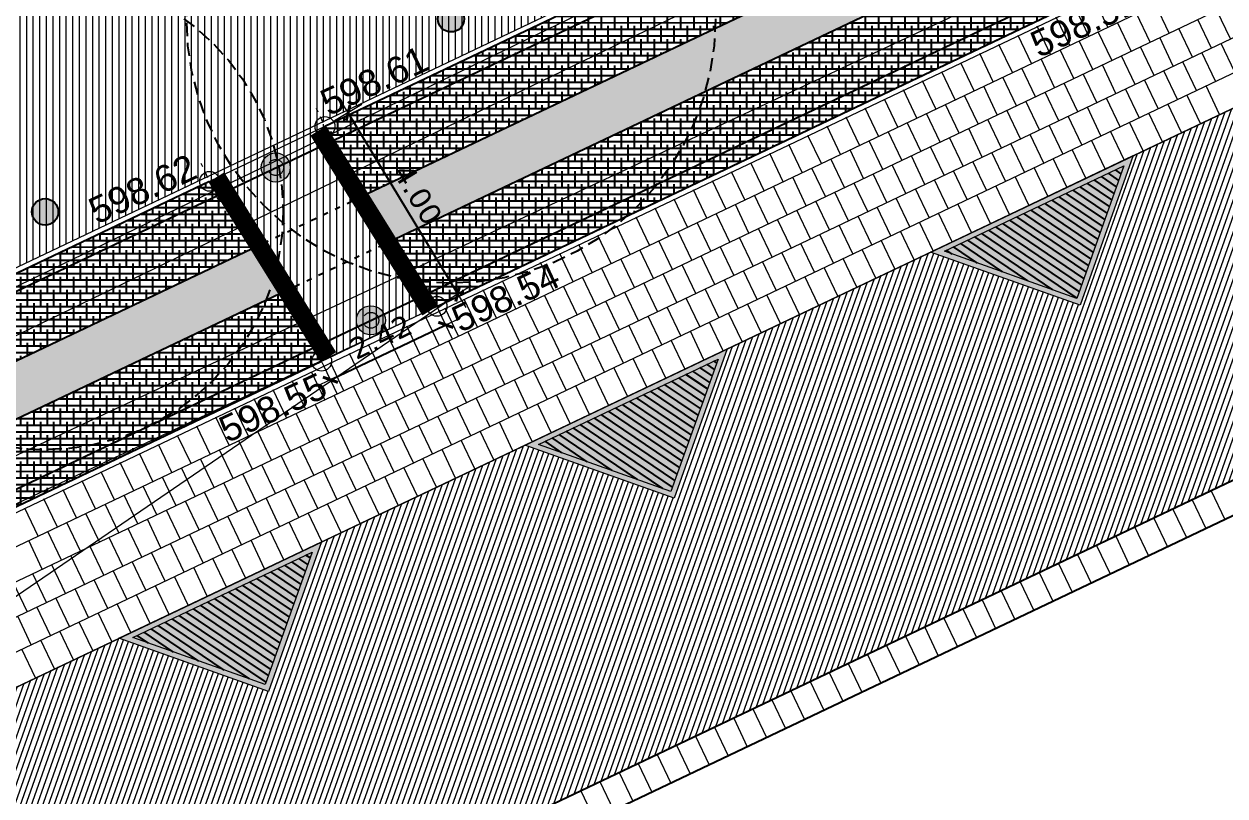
# Model space of a CAD drawing. Header units: metres. Extents: x 678805 to 1359287, y 2747329 to 5497370.
# Drawn here: x 679724.37 to 679747.08, y 2748556.07 to 2748570.67 of the extents above; entities that cross this region are included whole.
import ezdxf
from ezdxf.enums import TextEntityAlignment as Align

# ---------------------------------------------------------------- set-up
doc = ezdxf.new("R2010")
doc.units = ezdxf.units.M
for name, pattern in [('XREF_MON_BUILDINGS$0$DASHEDX2', [1.5, 1, -0.5]), ('XREF_MON_GENERAL_LAYOUT$0$ACAD_ISO07W100', [3, 0, -3]), ('XREF_MON_HSC_FURNITURE$0$DASHED2', [0.375, 0.25, -0.125]), ('XREF_MON_SFT_TREES$0$HIDDEN', [0.375, 0.25, -0.125])]:
    doc.linetypes.add(name, pattern=pattern)
for name, color, linetype in [('00_XREF_MON_HSC_PAVEMENT', 7, 'Continuous'), ('00_XREF_TWQ_BUILDINGS', 7, 'Continuous'), ('00_XREF_TWQ_SFT_TREES', 7, 'Continuous'), ('XREF_MON_BUILDINGS$0$COTAUX', 7, 'Continuous'), ('XREF_MON_GENERAL_LAYOUT$0$02-L-Edge Line', 4, 'Continuous'), ('XREF_MON_GENERAL_LAYOUT$0$02-L-Edge Line Step -10cm', 6, 'Continuous'), ('XREF_MON_GENERAL_LAYOUT$0$02-L-Plan Change', 8, 'Continuous'), ('XREF_MON_HSC_PAVEMENT$0$03-TR-Tree Pit_Green', 74, 'Continuous'), ('XREF_MON_SFT_TREES$0$SL_TREE_CANOPY', 251, 'XREF_MON_SFT_TREES$0$HIDDEN'), ('XREF_MON_SFT_TREES$0$SL_TREE_TRUNK', 251, 'Continuous')]:
    doc.layers.add(name, color=color, linetype=linetype)
for name, color, linetype, true_color in [('02-L-Waterfeatures 01', 7, 'Continuous', 0x4da6ff), ('XREF_MON_HSC_PAVEMENT$0$03-TR-Pavement_00_Dry Swale', 7, 'Continuous', 0x6e5d3a), ('XREF_MON_HSC_PAVEMENT$0$03-TR-Tree Pit_White', 7, 'Continuous', 0xfcfcfc), ('XREF_MON_SFT_TREES$0$SL_TREE_ALBIZIA_LEBBECK', 7, 'Continuous', 0xa3a300), ('XREF_MON_SFT_TREES$0$SL_TREE_CERCIDIUM_FLORIDUM', 7, 'Continuous', 0xe0e000)]:
    doc.layers.add(name, color=color, linetype=linetype, true_color=true_color)
for name, color, linetype, lineweight in [('XREF_MON_BUILDINGS$0$02-L-02 Retaining walls', 4, 'Continuous', 5), ('XREF_MON_BUILDINGS$0$02-L-02 Retaining walls_levels', 21, 'Continuous', 5), ('XREF_MON_GENERAL_LAYOUT$0$02-L-Level Curves 0.25-0.75m', 33, 'Continuous', 5), ('XREF_MON_GENERAL_LAYOUT$0$02-L-Level Curves 0.50m', 33, 'Continuous', 5), ('XREF_MON_GENERAL_LAYOUT$0$02-L-Material Change', 251, 'Continuous', 5), ('XREF_MON_GENERAL_LAYOUT$0$04-BK-Tree Pit', 6, 'Continuous', 5), ('XREF_MON_HSC_FURNITURE$0$02-L-Furnitures  type 1', 8, 'Continuous', 13), ('XREF_MON_HSC_PAVEMENT$0$02-L-B-Flat Bar', 251, 'Continuous', 5), ('XREF_MON_HSC_PAVEMENT$0$04-BK-Tree Pit', 6, 'Continuous', 5)]:
    doc.layers.add(name, color=color, linetype=linetype, lineweight=lineweight)
doc.layers.add('XREF_MON_HSC_FURNITURE$0$00-AUX', color=2, linetype='Continuous', plot=False)
for name, color, linetype, lineweight, true_color in [('XREF_MON_HSC_PAVEMENT$0$02-L-Joints-Paviment_07_Precast Concrete Blocks 60X40', 7, 'Continuous', 5, 0x999999), ('XREF_MON_HSC_PAVEMENT$0$03-TR-Pavement_02_Sealed Gravel', 7, 'Continuous', 5, 0x38321e), ('XREF_MON_HSC_PAVEMENT$0$03-TR-Pavement_07_Precast Concrete Blocks 20X10', 7, 'Continuous', 5, 0x999999), ('XREF_MON_HSC_PAVEMENT$0$03-TR-Pavement_07_Precast Concrete Blocks 60X40', 7, 'Continuous', 5, 0x999999)]:
    doc.layers.add(name, color=color, linetype=linetype, lineweight=lineweight, true_color=true_color)
doc.layers.get('XREF_MON_SFT_TREES$0$SL_TREE_ALBIZIA_LEBBECK').off()
doc.layers.get('XREF_MON_SFT_TREES$0$SL_TREE_CERCIDIUM_FLORIDUM').off()
doc.styles.add('XREF_MON_BUILDINGS$0$E200', font='verdana.ttf', dxfattribs={"height": 0.4})
doc.styles.add('XREF_MON_BUILDINGS$0$Standard', font='arial.ttf')
doc.styles.add('XREF_MON_GENERAL_LAYOUT$0$Standard', font='arial.ttf')
doc.dimstyles.new('XREF_MON_BUILDINGS$0$E200', dxfattribs={"dimscale": 0.03, "dimtxt": 12, "dimasz": 1, "dimexe": 0.1, "dimexo": 1, "dimgap": 4, "dimtad": 1, "dimzin": 0, "dimdsep": 46, "dimtxsty": 'XREF_MON_BUILDINGS$0$E200', "dimblk1": 'XREF_MON_BUILDINGS$0$LINCOT200', "dimblk2": 'XREF_MON_BUILDINGS$0$LINCOT200', "dimsah": 1, "dimcen": 0.1, "dimdle": 0.1, "dimse1": 1, "dimse2": 1, "dimclrt": 256, "dimadec": 0, "dimazin": 0, "dimtfac": 0.015385, "dimtofl": 0, "dimtmove": 0, "dimatfit": 3, "dimldrblk": 'XREF_MON_BUILDINGS$0$LINCOT200', "dimfxl": 1, "dimtolj": 1, "dimtzin": 0, "dimarcsym": 0})
pattern_1 = [(90, (652974.11672, 2717198.73223), (-0.1247775, 0), [])]

# ---------------------------------------------------------------- blocks, each defined once
blk = doc.blocks.new('XREF_MON_BUILDINGS$0$LINCOT200')
for p, q in [((0, -10), (0, 10)), ((0, 0), (10, 0))]:
    blk.add_line(p, q)
at = {"const_width": 1.88}
blk.add_lwpolyline([(3.54, -3.54), (-3.54, 3.54)], dxfattribs=at)
at = {"layer": 'XREF_MON_BUILDINGS$0$COTAUX'}
blk.add_line((0, 0), (-1.25, 0), dxfattribs=at)
blk = doc.blocks.new('*D240')
at = {"layer": 'DEFPOINTS', "color": 0, "transparency": 16777216}
for p in [(679732.175, 2748565.33), (679732.341, 2748564.98), (679729.994, 2748564.292)]:
    blk.add_point(p, dxfattribs=at)
at = {"layer": 'XREF_MON_BUILDINGS$0$02-L-02 Retaining walls_levels', "color": 0, "lineweight": -2, "transparency": 16777216}
blk.add_line((679730.187, 2748563.955), (679732.314, 2748564.967), dxfattribs=at)
at = {"layer": 'XREF_MON_BUILDINGS$0$02-L-02 Retaining walls_levels', "color": 0, "lineweight": -2, "transparency": 16777216, "xscale": 0.03, "yscale": 0.03, "zscale": 0.03}
for p, rotation in [((679732.341, 2748564.98), 25.44820795466685), ((679730.16, 2748563.942), 205.4482079546669)]:
    blk.add_blockref('XREF_MON_BUILDINGS$0$LINCOT200', p, dxfattribs=dict(at, rotation=rotation))
at = {"layer": 'XREF_MON_BUILDINGS$0$02-L-02 Retaining walls_levels', "transparency": 16777216, "insert": (679731.111, 2748564.754), "char_height": 0.4, "attachment_point": 5, "rotation": 25.4482, "style": 'XREF_MON_BUILDINGS$0$E200'}
blk.add_mtext('\\A1;2.42', dxfattribs=at)
blk = doc.blocks.new('*D243')
at = {"layer": 'DEFPOINTS', "color": 0, "transparency": 16777216}
for p in [(679730.104, 2748568.754), (679732.566, 2748565.567), (679732.175, 2748565.33)]:
    blk.add_point(p, dxfattribs=at)
at = {"layer": 'XREF_MON_BUILDINGS$0$02-L-02 Retaining walls_levels', "color": 0, "lineweight": -2, "transparency": 16777216}
blk.add_line((679730.511, 2748568.965), (679732.551, 2748565.592), dxfattribs=at)
at = {"layer": 'XREF_MON_BUILDINGS$0$02-L-02 Retaining walls_levels', "color": 0, "lineweight": -2, "transparency": 16777216, "xscale": 0.03, "yscale": 0.03, "zscale": 0.03}
for p, rotation in [((679730.495, 2748568.991), 121.1688255741534), ((679732.566, 2748565.567), 301.1688255741533)]:
    blk.add_blockref('XREF_MON_BUILDINGS$0$LINCOT200', p, dxfattribs=dict(at, rotation=rotation))
at = {"layer": 'XREF_MON_BUILDINGS$0$02-L-02 Retaining walls_levels', "transparency": 16777216, "insert": (679731.812, 2748567.448), "char_height": 0.4, "attachment_point": 5, "rotation": 301.1688, "style": 'XREF_MON_BUILDINGS$0$E200'}
blk.add_mtext('\\A1;4.00', dxfattribs=at)
blk = doc.blocks.new('*U252')
at = {"linetype": 'XREF_MON_BUILDINGS$0$DASHEDX2', "ltscale": 0.5}
for points in [[(0, -1.5), (0, 1.5)], [(1.5, 0), (-1.5, 0)]]:
    blk.add_lwpolyline(points, dxfattribs=at)
blk.add_circle((0, 0), 0.75)
at = {"ltscale": 0.3, "style": 'XREF_MON_BUILDINGS$0$Standard'}
blk.add_attdef('COTES', text='', height=2, dxfattribs=at).set_placement((-4.825, -1.608), align=Align.MIDDLE)
blk = doc.blocks.new('*U253')
at = {"linetype": 'XREF_MON_BUILDINGS$0$DASHEDX2', "ltscale": 0.5}
for points in [[(0, -1.5), (0, 1.5)], [(1.5, 0), (-1.5, 0)]]:
    blk.add_lwpolyline(points, dxfattribs=at)
blk.add_circle((0, 0), 0.75)
at = {"ltscale": 0.3, "style": 'XREF_MON_BUILDINGS$0$Standard'}
blk.add_attdef('COTES', text='', height=2, dxfattribs=at).set_placement((4.998, -1.564), align=Align.MIDDLE)
blk = doc.blocks.new('*U254')
at = {"linetype": 'XREF_MON_BUILDINGS$0$DASHEDX2', "ltscale": 0.5}
for points in [[(0, -1.5), (0, 1.5)], [(1.5, 0), (-1.5, 0)]]:
    blk.add_lwpolyline(points, dxfattribs=at)
blk.add_circle((0, 0), 0.75)
at = {"ltscale": 0.3, "style": 'XREF_MON_BUILDINGS$0$Standard'}
blk.add_attdef('COTES', text='', height=2, dxfattribs=at).set_placement((-4.881, -1.683), align=Align.MIDDLE)
blk = doc.blocks.new('*U258')
at = {"linetype": 'XREF_MON_BUILDINGS$0$DASHEDX2', "ltscale": 0.5}
for points in [[(0, -1.5), (0, 1.5)], [(1.5, 0), (-1.5, 0)]]:
    blk.add_lwpolyline(points, dxfattribs=at)
blk.add_circle((0, 0), 0.75)
at = {"ltscale": 0.3, "style": 'XREF_MON_BUILDINGS$0$Standard'}
blk.add_attdef('COTES', text='', height=2, dxfattribs=at).set_placement((-4.844, 1.628), align=Align.MIDDLE)
blk = doc.blocks.new('*U197')
at = {"linetype": 'XREF_MON_BUILDINGS$0$DASHEDX2', "ltscale": 0.5}
for points in [[(0, -1.5), (0, 1.5)], [(1.5, 0), (-1.5, 0)]]:
    blk.add_lwpolyline(points, dxfattribs=at)
blk.add_circle((0, 0), 0.75)
at = {"ltscale": 0.3, "style": 'XREF_MON_BUILDINGS$0$Standard'}
blk.add_attdef('COTES', text='', height=2, dxfattribs=at).set_placement((4.838, 1.57), align=Align.MIDDLE)
blk = doc.blocks.new('XREF_MON_SFT_TREES$0$Albizia_lebbeck')
h = blk.add_hatch()
h.set_pattern_fill('ANSI31', color=256, scale=0.1)
edge = h.paths.add_edge_path()
edge.add_arc((0, 0), 5, -25.4481, 334.5519)
at = {"layer": 'XREF_MON_SFT_TREES$0$SL_TREE_TRUNK'}
h = blk.add_hatch(color=256, dxfattribs=at)
h.dxf.hatch_style = 1
edge = h.paths.add_edge_path()
edge.add_arc((0, 0), 0.25, 0, 360)
at = {"layer": 'XREF_MON_SFT_TREES$0$SL_TREE_CANOPY', "linetype": 'XREF_MON_SFT_TREES$0$HIDDEN'}
blk.add_circle((0, 0), 5, dxfattribs=at)
at = {"layer": 'XREF_MON_SFT_TREES$0$SL_TREE_TRUNK'}
blk.add_circle((0, 0), 0.25, dxfattribs=at)
blk = doc.blocks.new('XREF_MON_SFT_TREES$0$cercidium_floridum')
h = blk.add_hatch()
h.set_pattern_fill('ANSI31', color=256, scale=0.1)
edge = h.paths.add_edge_path()
edge.add_arc((0, 0), 4.5, -25.4481, 334.5519)
at = {"layer": 'XREF_MON_SFT_TREES$0$SL_TREE_TRUNK'}
h = blk.add_hatch(color=256, dxfattribs=at)
h.dxf.hatch_style = 1
edge = h.paths.add_edge_path()
edge.add_arc((0, 0), 0.25, 0, 360)
at = {"layer": 'XREF_MON_SFT_TREES$0$SL_TREE_CANOPY', "linetype": 'XREF_MON_SFT_TREES$0$HIDDEN'}
blk.add_circle((0, 0), 4.5, dxfattribs=at)
at = {"layer": 'XREF_MON_SFT_TREES$0$SL_TREE_TRUNK'}
blk.add_circle((0, 0), 0.25, dxfattribs=at)
blk = doc.blocks.new('XREF_MON_SFT_TREES')
at = {"layer": 'XREF_MON_SFT_TREES$0$SL_TREE_ALBIZIA_LEBBECK', "rotation": 25.44812939262281}
blk.add_blockref('XREF_MON_SFT_TREES$0$Albizia_lebbeck', (679732.44, 2748570.769), dxfattribs=at)
at = {"layer": 'XREF_MON_SFT_TREES$0$SL_TREE_CERCIDIUM_FLORIDUM', "rotation": 25.44812939262281}
blk.add_blockref('XREF_MON_SFT_TREES$0$cercidium_floridum', (679724.764, 2748567.117), dxfattribs=at)
blk = doc.blocks.new('XREF_MON_HSC_PAVEMENT$0$Alcorque Parking 8m2')
at = {"layer": 'XREF_MON_HSC_PAVEMENT$0$03-TR-Tree Pit_Green', "ltscale": 0.3}
h = blk.add_hatch(dxfattribs=at)
h.set_pattern_fill('ANSI31', color=256, scale=0.04, angle=40)
h.set_pattern_definition([(85, (-679726.04474, -2748720.75428), (-0.1265167266577, 0.011068779329), [])])
h.paths.add_polyline_path([(-1.079, -0.384), (2.316, 1.231), (-0.189, 2.121)])
at = {"layer": 'XREF_MON_HSC_PAVEMENT$0$03-TR-Tree Pit_White'}
h = blk.add_hatch(color=256, dxfattribs=at)
h.dxf.hatch_style = 1
h.paths.add_polyline_path([(-1.254, -0.578), (2.577, 1.245), (-0.25, 2.249)])
blk = doc.blocks.new('*U459')
at = {"layer": 'XREF_MON_HSC_PAVEMENT$0$02-L-Joints-Paviment_07_Precast Concrete Blocks 60X40'}
blk.add_line((0, -0.6), (0, 0), dxfattribs=at)
blk = doc.blocks.new('*U460')
at = {"layer": 'XREF_MON_HSC_PAVEMENT$0$02-L-Joints-Paviment_07_Precast Concrete Blocks 60X40', "color": 0, "linetype": 'ByBlock', "lineweight": -2, "transparency": 16777216, "rotation": 205.44819555251}
for p in [(679747.073, 2748561.3), (679746.712, 2748561.128), (679746.35, 2748560.956), (679745.628, 2748560.613), (679745.989, 2748560.784), (679745.267, 2748560.441), (679744.906, 2748560.269), (679744.183, 2748559.925), (679744.544, 2748560.097), (679743.822, 2748559.753), (679743.461, 2748559.581), (679742.739, 2748559.238), (679743.1, 2748559.409), (679742.377, 2748559.066), (679742.016, 2748558.894), (679741.294, 2748558.55), (679741.655, 2748558.722), (679740.933, 2748558.378), (679740.571, 2748558.206), (679739.849, 2748557.863), (679740.21, 2748558.034), (679739.488, 2748557.691), (679739.127, 2748557.519), (679738.404, 2748557.175), (679738.765, 2748557.347), (679738.043, 2748557.003), (679737.682, 2748556.831), (679736.96, 2748556.487), (679737.321, 2748556.659), (679736.598, 2748556.316), (679736.237, 2748556.144), (679735.515, 2748555.8), (679735.876, 2748555.972), (679735.154, 2748555.628)]:
    blk.add_blockref('*U459', p, dxfattribs=at)
blk = doc.blocks.new('XREF_MON_HSC_PAVEMENT')
at = {"layer": 'XREF_MON_HSC_PAVEMENT$0$03-TR-Pavement_00_Dry Swale', "ltscale": 0.3, "true_color": 0xb29c70}
h = blk.add_hatch(dxfattribs=at)
h.set_pattern_fill('ANSI38', color=33, scale=0.0393, angle=315)
h.paths.add_polyline_path([(679698.5, 2748550.956), (679697.969, 2748551.81), (679687.712, 2748546.929), (679688.459, 2748546.179)])
h.paths.add_polyline_path([(679712.795, 2748557.759), (679712.479, 2748558.715), (679700.15, 2748552.848), (679700.681, 2748551.994)])
h.paths.add_polyline_path([(679729.201, 2748565.566), (679728.669, 2748566.419), (679714.664, 2748559.755), (679714.979, 2748558.798)])
h.paths.add_polyline_path([(679744.551, 2748572.87), (679744.02, 2748573.724), (679730.85, 2748567.457), (679731.382, 2748566.603)])
h.paths.add_polyline_path([(679758.565, 2748579.539), (679757.934, 2748580.346), (679746.201, 2748574.762), (679746.732, 2748573.908)])
at = {"layer": 'XREF_MON_HSC_PAVEMENT$0$03-TR-Pavement_00_Dry Swale', "ltscale": 0.3}
h = blk.add_hatch(dxfattribs=at)
h.set_pattern_fill('ANSI38', color=256, scale=0.0393, angle=315)
h.paths.add_polyline_path([(679730.85, 2748567.457), (679744.02, 2748573.724), (679743.227, 2748574.998), (679730.057, 2748568.732)])
h.paths.add_polyline_path([(679744.551, 2748572.87), (679731.382, 2748566.603), (679732.175, 2748565.33), (679745.344, 2748571.597)])
h = blk.add_hatch(dxfattribs=at)
h.set_pattern_fill('ANSI38', color=256, scale=0.0393, angle=315)
h.paths.add_polyline_path([(679714.664, 2748559.755), (679728.669, 2748566.419), (679727.876, 2748567.694), (679714.192, 2748561.182)])
h.paths.add_polyline_path([(679729.201, 2748565.566), (679714.979, 2748558.798), (679715.451, 2748557.371), (679729.994, 2748564.292)])
at = {"layer": 'XREF_MON_HSC_PAVEMENT$0$03-TR-Pavement_02_Sealed Gravel', "linetype": 'Continuous'}
h = blk.add_hatch(dxfattribs=at)
h.set_pattern_fill('ANSI31', color=256, scale=0.0393, angle=45)
h.set_pattern_definition(pattern_1)
h.paths.add_polyline_path([(679677.201, 2748573.555), (679683.041, 2748573.777), (679687.329, 2748576.176), (679693.395, 2748575.721), (679695.755, 2748576.821), (679698.899, 2748570.077), (679696.876, 2748565.409), (679691.299, 2748563.582), (679690.559, 2748563.185), (679688.204, 2748561.07), (679682.247, 2748562.313), (679677.021, 2748573.467)])
h.paths.add_polyline_path([(679758.64, 2748582.443), (679748.157, 2748599.32), (679704.653, 2748591.943), (679666.232, 2748578.973), (679685.689, 2748547.73)])
h = blk.add_hatch(dxfattribs=at)
h.set_pattern_fill('ANSI31', color=256, scale=0.0393, angle=45)
h.set_pattern_definition(pattern_1)
h.paths.add_polyline_path([(679727.823, 2748567.779), (679730.004, 2748568.817), (679732.175, 2748565.33), (679729.994, 2748564.292)])
at = {"layer": 'XREF_MON_HSC_PAVEMENT$0$03-TR-Pavement_07_Precast Concrete Blocks 20X10'}
h = blk.add_hatch(dxfattribs=at)
h.set_pattern_fill('ANSI31', color=256, scale=0.0315, angle=25.5)
h.set_pattern_definition([(70.5, (0, 0), (-0.094275932128, 0.033384858509), [])])
h.paths.add_polyline_path([(679676.974, 2748528.606), (679675.178, 2748532.381), (679676.209, 2748535.285), (679680.101, 2748537.142), (679682.928, 2748536.138), (679683.932, 2748538.965), (679687.777, 2748540.795), (679690.604, 2748539.791), (679691.608, 2748542.618), (679695.453, 2748544.447), (679698.281, 2748543.443), (679699.284, 2748546.271), (679703.122, 2748548.097), (679705.955, 2748547.096), (679706.96, 2748549.923), (679710.804, 2748551.752), (679713.537, 2748550.782), (679713.631, 2748550.749), (679714.635, 2748553.575), (679718.48, 2748555.405), (679721.306, 2748554.401), (679722.311, 2748557.228), (679726.155, 2748559.057), (679728.987, 2748558.052), (679729.991, 2748560.877), (679733.836, 2748562.707), (679736.662, 2748561.703), (679737.666, 2748564.53), (679741.505, 2748566.362), (679744.333, 2748565.358), (679745.341, 2748568.182), (679749.186, 2748570.012), (679752.007, 2748569.011), (679753.031, 2748571.842), (679756.853, 2748573.661), (679759.68, 2748572.657), (679760.684, 2748575.483), (679764.527, 2748577.312), (679767.41, 2748576.278), (679769.209, 2748572.498)])
at = {"layer": 'XREF_MON_HSC_PAVEMENT$0$02-L-B-Flat Bar'}
blk.add_lwpolyline([(679676.209, 2748535.285), (679764.525, 2748577.311)], dxfattribs=at)
at = {"layer": 'XREF_MON_HSC_PAVEMENT$0$02-L-Joints-Paviment_07_Precast Concrete Blocks 60X40'}
blk.add_line((679676.974, 2748528.607), (679769.209, 2748572.498), dxfattribs=at)
for points in [[(679744.861, 2748570.61), (679744.608, 2748571.141)], [(679744.5, 2748570.438), (679744.247, 2748570.969)], [(679746.022, 2748570.498), (679745.764, 2748571.04)], [(679747.182, 2748570.387), (679746.924, 2748570.928)], [(679744.139, 2748570.266), (679743.886, 2748570.798)], [(679745.299, 2748570.155), (679745.042, 2748570.696)], [(679745.661, 2748570.326), (679745.403, 2748570.868)], [(679746.821, 2748570.215), (679746.563, 2748570.757)], [(679743.416, 2748569.923), (679743.163, 2748570.454)], [(679743.778, 2748570.094), (679743.525, 2748570.626)], [(679744.938, 2748569.983), (679744.68, 2748570.525)], [(679746.46, 2748570.043), (679746.202, 2748570.585)], [(679743.055, 2748569.751), (679742.802, 2748570.282)], [(679744.577, 2748569.811), (679744.319, 2748570.353)], [(679745.738, 2748569.699), (679745.48, 2748570.241)], [(679746.099, 2748569.871), (679745.841, 2748570.413)], [(679747.259, 2748569.759), (679747.002, 2748570.301)], [(679742.694, 2748569.579), (679742.441, 2748570.11)], [(679743.855, 2748569.467), (679743.597, 2748570.009)], [(679744.216, 2748569.639), (679743.958, 2748570.181)], [(679745.376, 2748569.527), (679745.119, 2748570.069)], [(679746.898, 2748569.587), (679746.64, 2748570.129)], [(679741.972, 2748569.235), (679741.719, 2748569.766)], [(679742.333, 2748569.407), (679742.08, 2748569.938)], [(679743.493, 2748569.295), (679743.236, 2748569.837)], [(679745.015, 2748569.355), (679744.757, 2748569.897)], [(679746.176, 2748569.244), (679745.918, 2748569.785)], [(679746.537, 2748569.415), (679746.279, 2748569.957)], [(679741.61, 2748569.063), (679741.357, 2748569.594)], [(679743.132, 2748569.123), (679742.874, 2748569.665)], [(679744.293, 2748569.012), (679744.035, 2748569.553)], [(679744.654, 2748569.184), (679744.396, 2748569.725)], [(679745.815, 2748569.072), (679745.557, 2748569.613)], [(679741.249, 2748568.891), (679740.996, 2748569.422)], [(679742.41, 2748568.78), (679742.152, 2748569.321)], [(679742.771, 2748568.951), (679742.513, 2748569.493)], [(679743.932, 2748568.84), (679743.674, 2748569.382)], [(679745.453, 2748568.9), (679745.196, 2748569.442)], [(679746.614, 2748568.788), (679746.356, 2748569.329)], [(679746.975, 2748568.96), (679746.718, 2748569.501)], [(679740.527, 2748568.548), (679740.274, 2748569.079)], [(679740.888, 2748568.719), (679740.635, 2748569.251)], [(679742.049, 2748568.608), (679741.791, 2748569.15)], [(679743.57, 2748568.668), (679743.313, 2748569.21)], [(679744.731, 2748568.556), (679744.473, 2748569.098)], [(679745.092, 2748568.728), (679744.834, 2748569.27)], [(679746.253, 2748568.616), (679745.995, 2748569.158)], [(679740.166, 2748568.376), (679739.913, 2748568.907)], [(679741.687, 2748568.436), (679741.43, 2748568.978)], [(679742.848, 2748568.324), (679742.59, 2748568.866)], [(679743.209, 2748568.496), (679742.951, 2748569.038)], [(679744.37, 2748568.384), (679744.112, 2748568.926)], [(679745.892, 2748568.444), (679745.634, 2748568.986)], [(679739.804, 2748568.204), (679739.551, 2748568.735)], [(679740.965, 2748568.092), (679740.707, 2748568.634)], [(679741.326, 2748568.264), (679741.068, 2748568.806)], [(679742.487, 2748568.152), (679742.229, 2748568.694)], [(679744.009, 2748568.212), (679743.751, 2748568.754)], [(679745.17, 2748568.1), (679744.912, 2748568.642)], [(679745.531, 2748568.272), (679745.273, 2748568.814)], [(679739.082, 2748567.86), (679738.829, 2748568.391)], [(679739.443, 2748568.032), (679739.19, 2748568.563)], [(679740.604, 2748567.92), (679740.346, 2748568.462)], [(679742.126, 2748567.98), (679741.868, 2748568.522)], [(679743.286, 2748567.869), (679743.029, 2748568.41)], [(679743.648, 2748568.04), (679743.39, 2748568.582)], [(679744.808, 2748567.928), (679744.551, 2748568.47)], [(679738.721, 2748567.688), (679738.468, 2748568.219)], [(679740.243, 2748567.748), (679739.985, 2748568.29)], [(679741.403, 2748567.637), (679741.145, 2748568.179)], [(679741.764, 2748567.809), (679741.507, 2748568.35)], [(679742.925, 2748567.697), (679742.667, 2748568.238)], [(679744.447, 2748567.756), (679744.189, 2748568.298)], [(679738.36, 2748567.516), (679738.107, 2748568.047)], [(679739.52, 2748567.405), (679739.262, 2748567.946)], [(679739.881, 2748567.577), (679739.624, 2748568.118)], [(679741.042, 2748567.465), (679740.784, 2748568.007)], [(679742.564, 2748567.525), (679742.306, 2748568.067)], [(679743.725, 2748567.413), (679743.467, 2748567.954)], [(679744.086, 2748567.585), (679743.828, 2748568.126)], [(679737.637, 2748567.173), (679737.384, 2748567.704)], [(679737.999, 2748567.344), (679737.746, 2748567.876)], [(679739.159, 2748567.233), (679738.901, 2748567.775)], [(679740.681, 2748567.293), (679740.423, 2748567.835)], [(679741.842, 2748567.181), (679741.584, 2748567.723)], [(679742.203, 2748567.353), (679741.945, 2748567.895)], [(679743.364, 2748567.241), (679743.106, 2748567.783)], [(679737.276, 2748567.001), (679737.023, 2748567.532)], [(679738.798, 2748567.061), (679738.54, 2748567.603)], [(679739.958, 2748566.949), (679739.701, 2748567.491)], [(679740.32, 2748567.121), (679740.062, 2748567.663)], [(679741.48, 2748567.009), (679741.223, 2748567.551)], [(679743.002, 2748567.069), (679742.745, 2748567.611)], [(679736.915, 2748566.829), (679736.662, 2748567.36)], [(679738.075, 2748566.717), (679737.818, 2748567.259)], [(679738.437, 2748566.889), (679738.179, 2748567.431)], [(679739.597, 2748566.777), (679739.339, 2748567.319)], [(679741.119, 2748566.837), (679740.861, 2748567.379)], [(679742.28, 2748566.725), (679742.022, 2748567.267)], [(679742.641, 2748566.897), (679742.383, 2748567.439)], [(679736.193, 2748566.485), (679735.94, 2748567.016)], [(679736.554, 2748566.657), (679736.301, 2748567.188)], [(679737.714, 2748566.545), (679737.456, 2748567.087)], [(679739.236, 2748566.605), (679738.978, 2748567.147)], [(679740.397, 2748566.494), (679740.139, 2748567.035)], [(679740.758, 2748566.665), (679740.5, 2748567.207)], [(679741.919, 2748566.553), (679741.661, 2748567.095)], [(679735.831, 2748566.313), (679735.578, 2748566.844)], [(679737.353, 2748566.373), (679737.095, 2748566.915)], [(679738.514, 2748566.262), (679738.256, 2748566.804)], [(679738.875, 2748566.434), (679738.617, 2748566.975)], [(679740.036, 2748566.322), (679739.778, 2748566.863)], [(679741.558, 2748566.381), (679741.3, 2748566.923)], [(679735.47, 2748566.141), (679735.217, 2748566.672)], [(679736.631, 2748566.03), (679736.373, 2748566.571)], [(679736.992, 2748566.202), (679736.734, 2748566.743)], [(679738.152, 2748566.09), (679737.895, 2748566.632)], [(679739.674, 2748566.15), (679739.417, 2748566.692)], [(679740.835, 2748566.038), (679740.577, 2748566.579)], [(679741.196, 2748566.209), (679740.939, 2748566.751)], [(679735.109, 2748565.969), (679734.856, 2748566.501)], [(679736.27, 2748565.858), (679736.012, 2748566.4)], [(679737.791, 2748565.918), (679737.533, 2748566.46)], [(679738.952, 2748565.806), (679738.694, 2748566.348)], [(679739.313, 2748565.978), (679739.055, 2748566.52)], [(679740.474, 2748565.866), (679740.216, 2748566.408)], [(679734.387, 2748565.626), (679734.134, 2748566.157)], [(679734.748, 2748565.797), (679734.495, 2748566.329)], [(679735.908, 2748565.686), (679735.651, 2748566.228)], [(679737.069, 2748565.574), (679736.811, 2748566.116)], [(679737.43, 2748565.746), (679737.172, 2748566.288)], [(679738.591, 2748565.634), (679738.333, 2748566.176)], [(679740.113, 2748565.694), (679739.855, 2748566.236)], [(679734.025, 2748565.454), (679733.772, 2748565.985)], [(679735.186, 2748565.342), (679734.928, 2748565.884)], [(679735.547, 2748565.514), (679735.289, 2748566.056)], [(679736.708, 2748565.402), (679736.45, 2748565.944)], [(679738.23, 2748565.462), (679737.972, 2748566.004)], [(679739.39, 2748565.35), (679739.133, 2748565.892)], [(679739.752, 2748565.522), (679739.494, 2748566.064)], [(679733.664, 2748565.282), (679733.411, 2748565.813)], [(679734.825, 2748565.17), (679734.567, 2748565.712)], [(679736.347, 2748565.23), (679736.089, 2748565.772)], [(679737.507, 2748565.118), (679737.249, 2748565.66)], [(679737.868, 2748565.29), (679737.611, 2748565.832)], [(679739.029, 2748565.178), (679738.771, 2748565.72)], [(679732.942, 2748564.938), (679732.689, 2748565.469)], [(679733.303, 2748565.11), (679733.05, 2748565.641)], [(679734.464, 2748564.998), (679734.206, 2748565.54)], [(679735.624, 2748564.887), (679735.366, 2748565.429)], [(679735.985, 2748565.059), (679735.728, 2748565.6)], [(679737.146, 2748564.947), (679736.888, 2748565.488)], [(679738.668, 2748565.006), (679738.41, 2748565.548)], [(679732.581, 2748564.766), (679732.328, 2748565.297)], [(679733.741, 2748564.655), (679733.483, 2748565.196)], [(679734.102, 2748564.827), (679733.845, 2748565.368)], [(679735.263, 2748564.715), (679735.005, 2748565.257)], [(679736.785, 2748564.775), (679736.527, 2748565.317)], [(679737.946, 2748564.663), (679737.688, 2748565.204)], [(679738.307, 2748564.834), (679738.049, 2748565.376)], [(679732.219, 2748564.594), (679731.966, 2748565.126)], [(679733.38, 2748564.483), (679733.122, 2748565.025)], [(679734.902, 2748564.543), (679734.644, 2748565.085)], [(679736.063, 2748564.431), (679735.805, 2748564.973)], [(679736.424, 2748564.603), (679736.166, 2748565.145)], [(679737.585, 2748564.491), (679737.327, 2748565.032)], [(679731.497, 2748564.251), (679731.244, 2748564.782)], [(679731.858, 2748564.422), (679731.605, 2748564.954)], [(679733.019, 2748564.311), (679732.761, 2748564.853)], [(679734.179, 2748564.199), (679733.922, 2748564.741)], [(679734.541, 2748564.371), (679734.283, 2748564.913)], [(679735.701, 2748564.259), (679735.444, 2748564.801)], [(679737.223, 2748564.319), (679736.966, 2748564.861)], [(679731.136, 2748564.079), (679730.883, 2748564.61)], [(679732.658, 2748564.139), (679732.4, 2748564.681)], [(679733.818, 2748564.027), (679733.56, 2748564.569)], [(679735.34, 2748564.087), (679735.082, 2748564.629)], [(679736.501, 2748563.975), (679736.243, 2748564.517)], [(679736.862, 2748564.147), (679736.604, 2748564.689)], [(679730.775, 2748563.907), (679730.522, 2748564.438)], [(679731.935, 2748563.795), (679731.677, 2748564.337)], [(679732.296, 2748563.967), (679732.039, 2748564.509)], [(679733.457, 2748563.855), (679733.199, 2748564.397)], [(679734.979, 2748563.915), (679734.721, 2748564.457)], [(679736.14, 2748563.803), (679735.882, 2748564.345)], [(679730.052, 2748563.563), (679729.799, 2748564.094)], [(679730.414, 2748563.735), (679730.161, 2748564.266)], [(679731.574, 2748563.623), (679731.316, 2748564.165)], [(679733.096, 2748563.684), (679732.838, 2748564.225)], [(679734.257, 2748563.572), (679733.999, 2748564.113)], [(679734.618, 2748563.743), (679734.36, 2748564.285)], [(679735.779, 2748563.631), (679735.521, 2748564.173)], [(679729.691, 2748563.391), (679729.438, 2748563.922)], [(679731.213, 2748563.452), (679730.955, 2748563.993)], [(679732.373, 2748563.34), (679732.116, 2748563.882)], [(679732.735, 2748563.512), (679732.477, 2748564.054)], [(679733.895, 2748563.4), (679733.638, 2748563.942)], [(679735.417, 2748563.459), (679735.16, 2748564.001)], [(679729.33, 2748563.219), (679729.077, 2748563.751)], [(679730.49, 2748563.108), (679730.233, 2748563.65)], [(679730.852, 2748563.28), (679730.594, 2748563.822)], [(679732.012, 2748563.168), (679731.754, 2748563.71)], [(679733.534, 2748563.228), (679733.276, 2748563.77)], [(679734.695, 2748563.116), (679734.437, 2748563.657)], [(679735.056, 2748563.288), (679734.798, 2748563.829)], [(679728.608, 2748562.876), (679728.355, 2748563.407)], [(679728.969, 2748563.047), (679728.716, 2748563.579)], [(679730.129, 2748562.936), (679729.871, 2748563.478)], [(679731.651, 2748562.996), (679731.393, 2748563.538)], [(679732.812, 2748562.884), (679732.554, 2748563.426)], [(679733.173, 2748563.056), (679732.915, 2748563.598)], [(679734.334, 2748562.944), (679734.076, 2748563.486)], [(679728.246, 2748562.704), (679727.993, 2748563.235)], [(679729.768, 2748562.764), (679729.51, 2748563.306)], [(679730.929, 2748562.652), (679730.671, 2748563.194)], [(679731.29, 2748562.824), (679731.032, 2748563.366)], [(679732.451, 2748562.712), (679732.193, 2748563.254)], [(679733.973, 2748562.772), (679733.715, 2748563.314)], [(679727.885, 2748562.532), (679727.632, 2748563.063)], [(679729.046, 2748562.42), (679728.788, 2748562.962)], [(679729.407, 2748562.592), (679729.149, 2748563.134)], [(679730.567, 2748562.48), (679730.31, 2748563.022)], [(679732.089, 2748562.54), (679731.832, 2748563.082)], [(679733.25, 2748562.428), (679732.992, 2748562.97)], [(679733.611, 2748562.6), (679733.354, 2748563.142)], [(679727.163, 2748562.188), (679726.91, 2748562.719)], [(679727.524, 2748562.36), (679727.271, 2748562.891)], [(679728.684, 2748562.248), (679728.427, 2748562.79)], [(679730.206, 2748562.309), (679729.948, 2748562.85)], [(679731.367, 2748562.197), (679731.109, 2748562.738)], [(679731.728, 2748562.368), (679731.47, 2748562.91)], [(679732.889, 2748562.256), (679732.631, 2748562.798)], [(679726.802, 2748562.016), (679726.549, 2748562.547)], [(679728.323, 2748562.077), (679728.065, 2748562.618)], [(679729.484, 2748561.965), (679729.226, 2748562.507)], [(679729.845, 2748562.137), (679729.587, 2748562.679)], [(679731.006, 2748562.025), (679730.748, 2748562.567)], [(679732.528, 2748562.084), (679732.27, 2748562.626)], [(679726.44, 2748561.844), (679726.187, 2748562.376)], [(679727.601, 2748561.733), (679727.343, 2748562.275)], [(679727.962, 2748561.905), (679727.704, 2748562.447)], [(679729.123, 2748561.793), (679728.865, 2748562.335)], [(679730.645, 2748561.853), (679730.387, 2748562.395)], [(679731.805, 2748561.741), (679731.548, 2748562.282)], [(679732.167, 2748561.913), (679731.909, 2748562.454)], [(679725.718, 2748561.501), (679725.465, 2748562.032)], [(679726.079, 2748561.672), (679725.826, 2748562.204)], [(679727.24, 2748561.561), (679726.982, 2748562.103)], [(679728.762, 2748561.621), (679728.504, 2748562.163)], [(679729.922, 2748561.509), (679729.664, 2748562.051)], [(679730.283, 2748561.681), (679730.026, 2748562.223)], [(679731.444, 2748561.569), (679731.186, 2748562.111)], [(679725.357, 2748561.329), (679725.104, 2748561.86)], [(679726.878, 2748561.389), (679726.621, 2748561.931)], [(679728.039, 2748561.277), (679727.781, 2748561.819)], [(679728.4, 2748561.449), (679728.143, 2748561.991)], [(679729.561, 2748561.337), (679729.303, 2748561.879)], [(679731.083, 2748561.397), (679730.825, 2748561.939)], [(679724.996, 2748561.157), (679724.743, 2748561.688)], [(679726.156, 2748561.045), (679725.898, 2748561.587)], [(679726.517, 2748561.217), (679726.259, 2748561.759)], [(679727.678, 2748561.105), (679727.42, 2748561.647)], [(679729.2, 2748561.165), (679728.942, 2748561.707)], [(679730.361, 2748561.053), (679730.103, 2748561.595)], [(679730.722, 2748561.225), (679730.464, 2748561.767)], [(679724.635, 2748560.985), (679724.382, 2748561.516)], [(679725.795, 2748560.874), (679725.537, 2748561.415)], [(679727.317, 2748560.934), (679727.059, 2748561.475)], [(679728.478, 2748560.822), (679728.22, 2748561.363)], [(679728.839, 2748560.993), (679728.581, 2748561.535)], [(679730, 2748560.881), (679729.742, 2748561.423)], [(679725.434, 2748560.702), (679725.176, 2748561.243)], [(679726.594, 2748560.59), (679726.337, 2748561.132)], [(679726.956, 2748560.762), (679726.698, 2748561.304)], [(679728.116, 2748560.65), (679727.859, 2748561.192)], [(679729.638, 2748560.709), (679729.381, 2748561.251)], [(679724.711, 2748560.358), (679724.454, 2748560.9)], [(679725.073, 2748560.53), (679724.815, 2748561.072)], [(679726.233, 2748560.418), (679725.975, 2748560.96)], [(679727.755, 2748560.478), (679727.497, 2748561.02)], [(679728.916, 2748560.366), (679728.658, 2748560.907)], [(679729.277, 2748560.538), (679729.019, 2748561.079)], [(679725.872, 2748560.246), (679725.614, 2748560.788)], [(679727.033, 2748560.134), (679726.775, 2748560.676)], [(679727.394, 2748560.306), (679727.136, 2748560.848)], [(679728.555, 2748560.194), (679728.297, 2748560.736)], [(679725.15, 2748559.902), (679724.892, 2748560.444)], [(679725.511, 2748560.074), (679725.253, 2748560.616)], [(679726.672, 2748559.962), (679726.414, 2748560.504)], [(679728.194, 2748560.022), (679727.936, 2748560.564)], [(679724.788, 2748559.73), (679724.531, 2748560.272)], [(679726.31, 2748559.79), (679726.053, 2748560.332)], [(679727.471, 2748559.678), (679727.213, 2748560.22)], [(679727.832, 2748559.85), (679727.575, 2748560.392)], [(679724.427, 2748559.559), (679724.169, 2748560.1)], [(679725.588, 2748559.447), (679725.33, 2748559.988)], [(679725.949, 2748559.618), (679725.691, 2748560.16)], [(679727.11, 2748559.506), (679726.852, 2748560.048)], [(679725.227, 2748559.275), (679724.969, 2748559.817)], [(679726.749, 2748559.334), (679726.491, 2748559.876)], [(679724.866, 2748559.103), (679724.608, 2748559.645)], [(679726.026, 2748558.991), (679725.769, 2748559.532)], [(679726.388, 2748559.163), (679726.13, 2748559.704)], [(679724.504, 2748558.931), (679724.247, 2748559.473)], [(679725.665, 2748558.819), (679725.407, 2748559.361)], [(679725.304, 2748558.647), (679725.046, 2748559.189)], [(679724.582, 2748558.303), (679724.324, 2748558.845)], [(679724.943, 2748558.475), (679724.685, 2748559.017)]]:
    blk.add_lwpolyline(points, dxfattribs=at)
at = {"layer": 'XREF_MON_HSC_PAVEMENT$0$03-TR-Pavement_07_Precast Concrete Blocks 60X40'}
for p, q in [((679664.351, 2748532.3), (679775.943, 2748585.402)), ((679664.609, 2748531.758), (679776.133, 2748584.828)), ((679664.867, 2748531.216), (679776.322, 2748584.254)), ((679665.125, 2748530.674), (679776.512, 2748583.68)), ((679665.382, 2748530.133), (679776.702, 2748583.105))]:
    blk.add_line(p, q, dxfattribs=at)
at = {"layer": 'XREF_MON_HSC_PAVEMENT$0$02-L-Joints-Paviment_07_Precast Concrete Blocks 60X40'}
blk.add_blockref('*U460', (0, 0), dxfattribs=at)
at = {"layer": 'XREF_MON_HSC_PAVEMENT$0$04-BK-Tree Pit'}
for p, xscale, rotation in [((679742.749, 2748566.966), -1, 230.8963178951805), ((679735.073, 2748563.314), -0.9999999999999992, 230.8937524196276), ((679727.399, 2748559.662), -0.9999999999999992, 230.8937524196276)]:
    blk.add_blockref('XREF_MON_HSC_PAVEMENT$0$Alcorque Parking 8m2', p, dxfattribs=dict(at, xscale=xscale, rotation=rotation))
blk = doc.blocks.new('XREF_MON_HSC_FURNITURE$0$Spherical concrete element 550')
at = {"true_color": 0xfcfcfc}
h = blk.add_hatch(color=7, dxfattribs=at)
h.dxf.hatch_style = 1
edge = h.paths.add_edge_path()
edge.add_arc((0, 0), 0.275, 0, 360)
blk.add_circle((0, 0), 0.275)
at = {"color": 253, "linetype": 'XREF_MON_HSC_FURNITURE$0$DASHED2', "ltscale": 1.5}
blk.add_circle((0, 0), 0.15, dxfattribs=at)
blk = doc.blocks.new('XREF_MON_HSC_FURNITURE')
at = {"layer": 'XREF_MON_HSC_FURNITURE$0$00-AUX'}
for points in [[(679697.335, 2748552.828), (679745.567, 2748575.78)], [(679699.133, 2748549.939), (679747.366, 2748572.891)]]:
    blk.add_lwpolyline(points, dxfattribs=at)
at = {"layer": 'XREF_MON_HSC_FURNITURE$0$02-L-Furnitures  type 1', "rotation": 247.1033556469739}
for p in [(679729.126, 2748567.956), (679730.925, 2748565.067)]:
    blk.add_blockref('XREF_MON_HSC_FURNITURE$0$Spherical concrete element 550', p, dxfattribs=at)
blk = doc.blocks.new('XREF_MON_GENERAL_LAYOUT$0$Alcorque Parking 8m2')
blk.add_lwpolyline([(2.316, 1.231), (-0.189, 2.121), (-1.079, -0.384)], close=True)
at = {"layer": 'XREF_MON_GENERAL_LAYOUT$0$02-L-Material Change'}
blk.add_lwpolyline([(2.577, 1.245), (-0.25, 2.249), (-1.254, -0.578)], close=True, dxfattribs=at)
blk = doc.blocks.new('XREF_MON_GENERAL_LAYOUT')
at = {"layer": 'XREF_MON_GENERAL_LAYOUT$0$02-L-Edge Line', "ltscale": 0.3}
for p, q in [((679732.175, 2748565.33), (679730.057, 2748568.732)), ((679729.994, 2748564.292), (679727.876, 2748567.694))]:
    blk.add_line(p, q, dxfattribs=at)
at = {"layer": 'XREF_MON_GENERAL_LAYOUT$0$02-L-Edge Line Step -10cm', "ltscale": 0.3}
for p, q in [((679743.227, 2748574.998), (679730.057, 2748568.732)), ((679732.175, 2748565.33), (679745.344, 2748571.597)), ((679727.876, 2748567.694), (679714.192, 2748561.182)), ((679715.451, 2748557.371), (679729.994, 2748564.292))]:
    blk.add_line(p, q, dxfattribs=at)
at = {"layer": 'XREF_MON_GENERAL_LAYOUT$0$02-L-Level Curves 0.25-0.75m', "ltscale": 0.3}
for points in [[(679687.5, 2748547.006), (679758.265, 2748581.271)], [(679688.255, 2748545.65), (679759.858, 2748579.231)]]:
    blk.add_lwpolyline(points, dxfattribs=at)
at = {"layer": 'XREF_MON_GENERAL_LAYOUT$0$02-L-Level Curves 0.50m', "ltscale": 0.3}
for points in [[(679686.412, 2748547.401), (679753.592, 2748579.931)], [(679732.376, 2748565.425), (679682.069, 2748531.031)], [(679687.972, 2748544.601), (679732.376, 2748565.425)]]:
    blk.add_lwpolyline(points, dxfattribs=at)
at = {"layer": 'XREF_MON_GENERAL_LAYOUT$0$02-L-Material Change', "ltscale": 0.3}
for p, q in [((679685.689, 2748547.73), (679758.64, 2748582.443)), ((679687.642, 2748544.027), (679760.951, 2748578.913)), ((679730.067, 2748568.736), (679727.886, 2748567.699)), ((679729.983, 2748564.287), (679732.164, 2748565.325))]:
    blk.add_line(p, q, dxfattribs=at)
blk.add_lwpolyline([(679764.509, 2748577.304), (679676.209, 2748535.285)], dxfattribs=at)
at = {"layer": 'XREF_MON_GENERAL_LAYOUT$0$02-L-Plan Change'}
for p, q in [((679768.848, 2748572.326, 0), (679677.335, 2748528.779, 0)), ((679769.105, 2748571.785), (679677.593, 2748528.237))]:
    blk.add_line(p, q, dxfattribs=at)
at = {"layer": 'XREF_MON_GENERAL_LAYOUT$0$02-L-Plan Change', "linetype": 'XREF_MON_GENERAL_LAYOUT$0$ACAD_ISO07W100', "ltscale": 0.05}
for p, q in [((679728.669, 2748566.419), (679730.85, 2748567.457)), ((679731.382, 2748566.603), (679729.201, 2748565.566))]:
    blk.add_line(p, q, dxfattribs=at)
at = {"layer": 'XREF_MON_GENERAL_LAYOUT$0$02-L-Plan Change', "ltscale": 0.075}
for points in [[(679730.85, 2748567.457), (679744.02, 2748573.724)], [(679744.551, 2748572.87), (679731.382, 2748566.603)], [(679714.664, 2748559.755), (679728.669, 2748566.419)], [(679729.201, 2748565.566), (679714.979, 2748558.798)]]:
    blk.add_lwpolyline(points, dxfattribs=at)
at = {"layer": 'XREF_MON_GENERAL_LAYOUT$0$04-BK-Tree Pit'}
for p, xscale, rotation in [((679742.749, 2748566.966), -1, 230.8963178951805), ((679735.073, 2748563.314), -0.9999999999999992, 230.8937524196276), ((679727.399, 2748559.662), -0.9999999999999992, 230.8937524196276)]:
    blk.add_blockref('XREF_MON_GENERAL_LAYOUT$0$Alcorque Parking 8m2', p, dxfattribs=dict(at, xscale=xscale, rotation=rotation))
at = {"style": 'XREF_MON_GENERAL_LAYOUT$0$Standard'}
for tag, rotation, p in [('604,00', 330.2643, (679905.77, 2748776.558)), ('603,00', 330.2643, (679901.861, 2748753.477)), ('600,00', 133.826, (679944.597, 2748745.153)), ('602,00', 330.2643, (679883.319, 2748738.727)), ('601,00', 117.8906, (679920.972, 2748732.87)), ('601,00', 330.2643, (679864.777, 2748723.976)), ('600,00', 40.8833, (679777.405, 2748705.444, 1.17)), ('602,00', 330.2643, (679941.275, 2748705.483)), ('601,00', 40.8833, (679701.798, 2748703.889, 1.17)), ('598,00', 62.091, (679810.267, 2748702.619)), ('600,00', 330.2643, (679877.781, 2748691.131)), ('600,00', 19.5511, (679920.444, 2748685.496)), ('601,00', 330.2643, (679934.813, 2748683.804)), ('599,00', 330.2643, (679854.567, 2748679.061)), ('600,00', 88.3928, (679743.913, 2748675.572)), ('599,00', 20.6086, (679924.26, 2748675.216)), ('601,00', 88.3928, (679728.035, 2748671.318, -2)), ('602,00', 88.3928, (679711.826, 2748665.966, -1)), ('603,00', 88.3928, (679695.615, 2748660.611)), ('599,00', 40.8833, (679788.807, 2748655.829, 1.17)), ('601,00', 40.8833, (679627.612, 2748644.603, 1.17)), ('603,00', 41.7058, (679702.499, 2748628.484, 1.17)), ('600,00', 40.8833, (679645.925, 2748597.926, 1.17)), ('599,00', 34.2277, (679673.574, 2748555.136, 5.34))]:
    blk.add_attdef(tag, text='', height=1, rotation=rotation, dxfattribs=at).set_placement(p, align=Align.MIDDLE)
at = {"ltscale": 0.3, "style": 'XREF_MON_GENERAL_LAYOUT$0$Standard'}
for tag, rotation, p in [('603,50', 330.2643, (679911.501, 2748760.57)), ('602,50', 330.2643, (679892.865, 2748745.846)), ('600,50', 133.826, (679933.048, 2748738.729)), ('601,50', 330.2643, (679873.581, 2748731.671)), ('601,50', 101.2857, (679909.522, 2748726.945)), ('602,50', 330.2643, (679948.625, 2748713.86)), ('600,50', 39.606, (679743.243, 2748706.971)), ('600,50', 330.2643, (679880.266, 2748702.726)), ('600,50', 17.3537, (679917.615, 2748690.554)), ('599,50', 330.2643, (679867.197, 2748684.716)), ('599,50', 18.8944, (679921.71, 2748680.578)), ('599,50', 39.606, (679778.991, 2748677.241)), ('600,50', 88.3928, (679735.925, 2748673.586)), ('601,50', 88.3928, (679719.906, 2748668.581)), ('602,50', 88.3928, (679703.474, 2748663.452)), ('598,50', 330.2643, (679861.765, 2748662.397)), ('601,50', 39.606, (679610.513, 2748662.061)), ('600,00', 41.7058, (679752.308, 2748637.685)), ('601,00', 41.7058, (679736.044, 2748634.538)), ('599,00', 35.0835, (679763.043, 2748634.415, 1.17)), ('602,00', 41.7058, (679720.174, 2748633.096, 1.17)), ('600,00', 35.0835, (679747.063, 2748629.903, 1.17)), ('601,00', 35.0835, (679731.246, 2748625.239, 1.17)), ('600,50', 39.606, (679636.92, 2748621.339)), ('602,00', 35.0835, (679715.4, 2748620.639, 1.17)), ('599,50', 28.7604, (679659.482, 2748574.323))]:
    blk.add_attdef(tag, text='', height=1, rotation=rotation, dxfattribs=at).set_placement(p, align=Align.MIDDLE)
blk = doc.blocks.new('XREF_MON_BUILDINGS')
at = {"layer": 'XREF_MON_BUILDINGS$0$02-L-02 Retaining walls', "ltscale": 0.3, "const_width": 0.35}
for points in [[(679729.93, 2748568.652), (679732.048, 2748565.25)], [(679728.004, 2748567.773), (679730.121, 2748564.371)]]:
    blk.add_lwpolyline(points, dxfattribs=at)
at = {"layer": 'XREF_MON_BUILDINGS$0$02-L-02 Retaining walls_levels', "xscale": 0.25, "yscale": 0.25, "zscale": 0.25, "rotation": 25}
for name, p, values in [('*U254', (679745.344, 2748571.597), {'COTES': '598.51'}), ('*U197', (679730.057, 2748568.732), {'COTES': '598.61'}), ('*U258', (679727.876, 2748567.694), {'COTES': '598.62'}), ('*U253', (679732.175, 2748565.33), {'COTES': '598.54'}), ('*U252', (679729.994, 2748564.292), {'COTES': '598.55'})]:
    blk.add_blockref(name, p, dxfattribs=at).add_auto_attribs(values)
at = {"layer": 'XREF_MON_BUILDINGS$0$02-L-02 Retaining walls_levels'}
for p1, distance, picture, middle in [((679730.104, 2748568.754), 0.458, '*D243', (679731.812, 2748567.448)), ((679729.994, 2748564.292), -0.387, '*D240', (679731.111, 2748564.754))]:
    dim = blk.add_aligned_dim(p1=p1, p2=(679732.175, 2748565.33), distance=distance, dimstyle='XREF_MON_BUILDINGS$0$E200', dxfattribs=at)
    dim.commit()
    dim.dimension.update_dxf_attribs({"geometry": picture, "text_midpoint": middle})

msp = doc.modelspace()

# ---------------------------------------------------------------- block references
at = {"layer": '00_XREF_MON_HSC_PAVEMENT'}
msp.add_blockref('XREF_MON_HSC_PAVEMENT', (0, 0), dxfattribs=at)

# ---------------------------------------------------------------- next in the draw order: block references
at = {"layer": '00_XREF_TWQ_BUILDINGS'}
msp.add_blockref('XREF_MON_BUILDINGS', (0, 0), dxfattribs=at)

# ---------------------------------------------------------------- next in the draw order: block references
msp.add_blockref('XREF_MON_BUILDINGS', (0, 0))

# ---------------------------------------------------------------- next in the draw order: block references
msp.add_blockref('XREF_MON_HSC_FURNITURE', (0, 0), dxfattribs=at)
at = {"layer": '00_XREF_TWQ_SFT_TREES'}
msp.add_blockref('XREF_MON_SFT_TREES', (0, 0), dxfattribs=at)
at = {"layer": '02-L-Waterfeatures 01', "color": 18, "true_color": 0x000000}
msp.add_blockref('XREF_MON_GENERAL_LAYOUT', (0, 0), dxfattribs=at)

doc.saveas('drawing.dxf')
